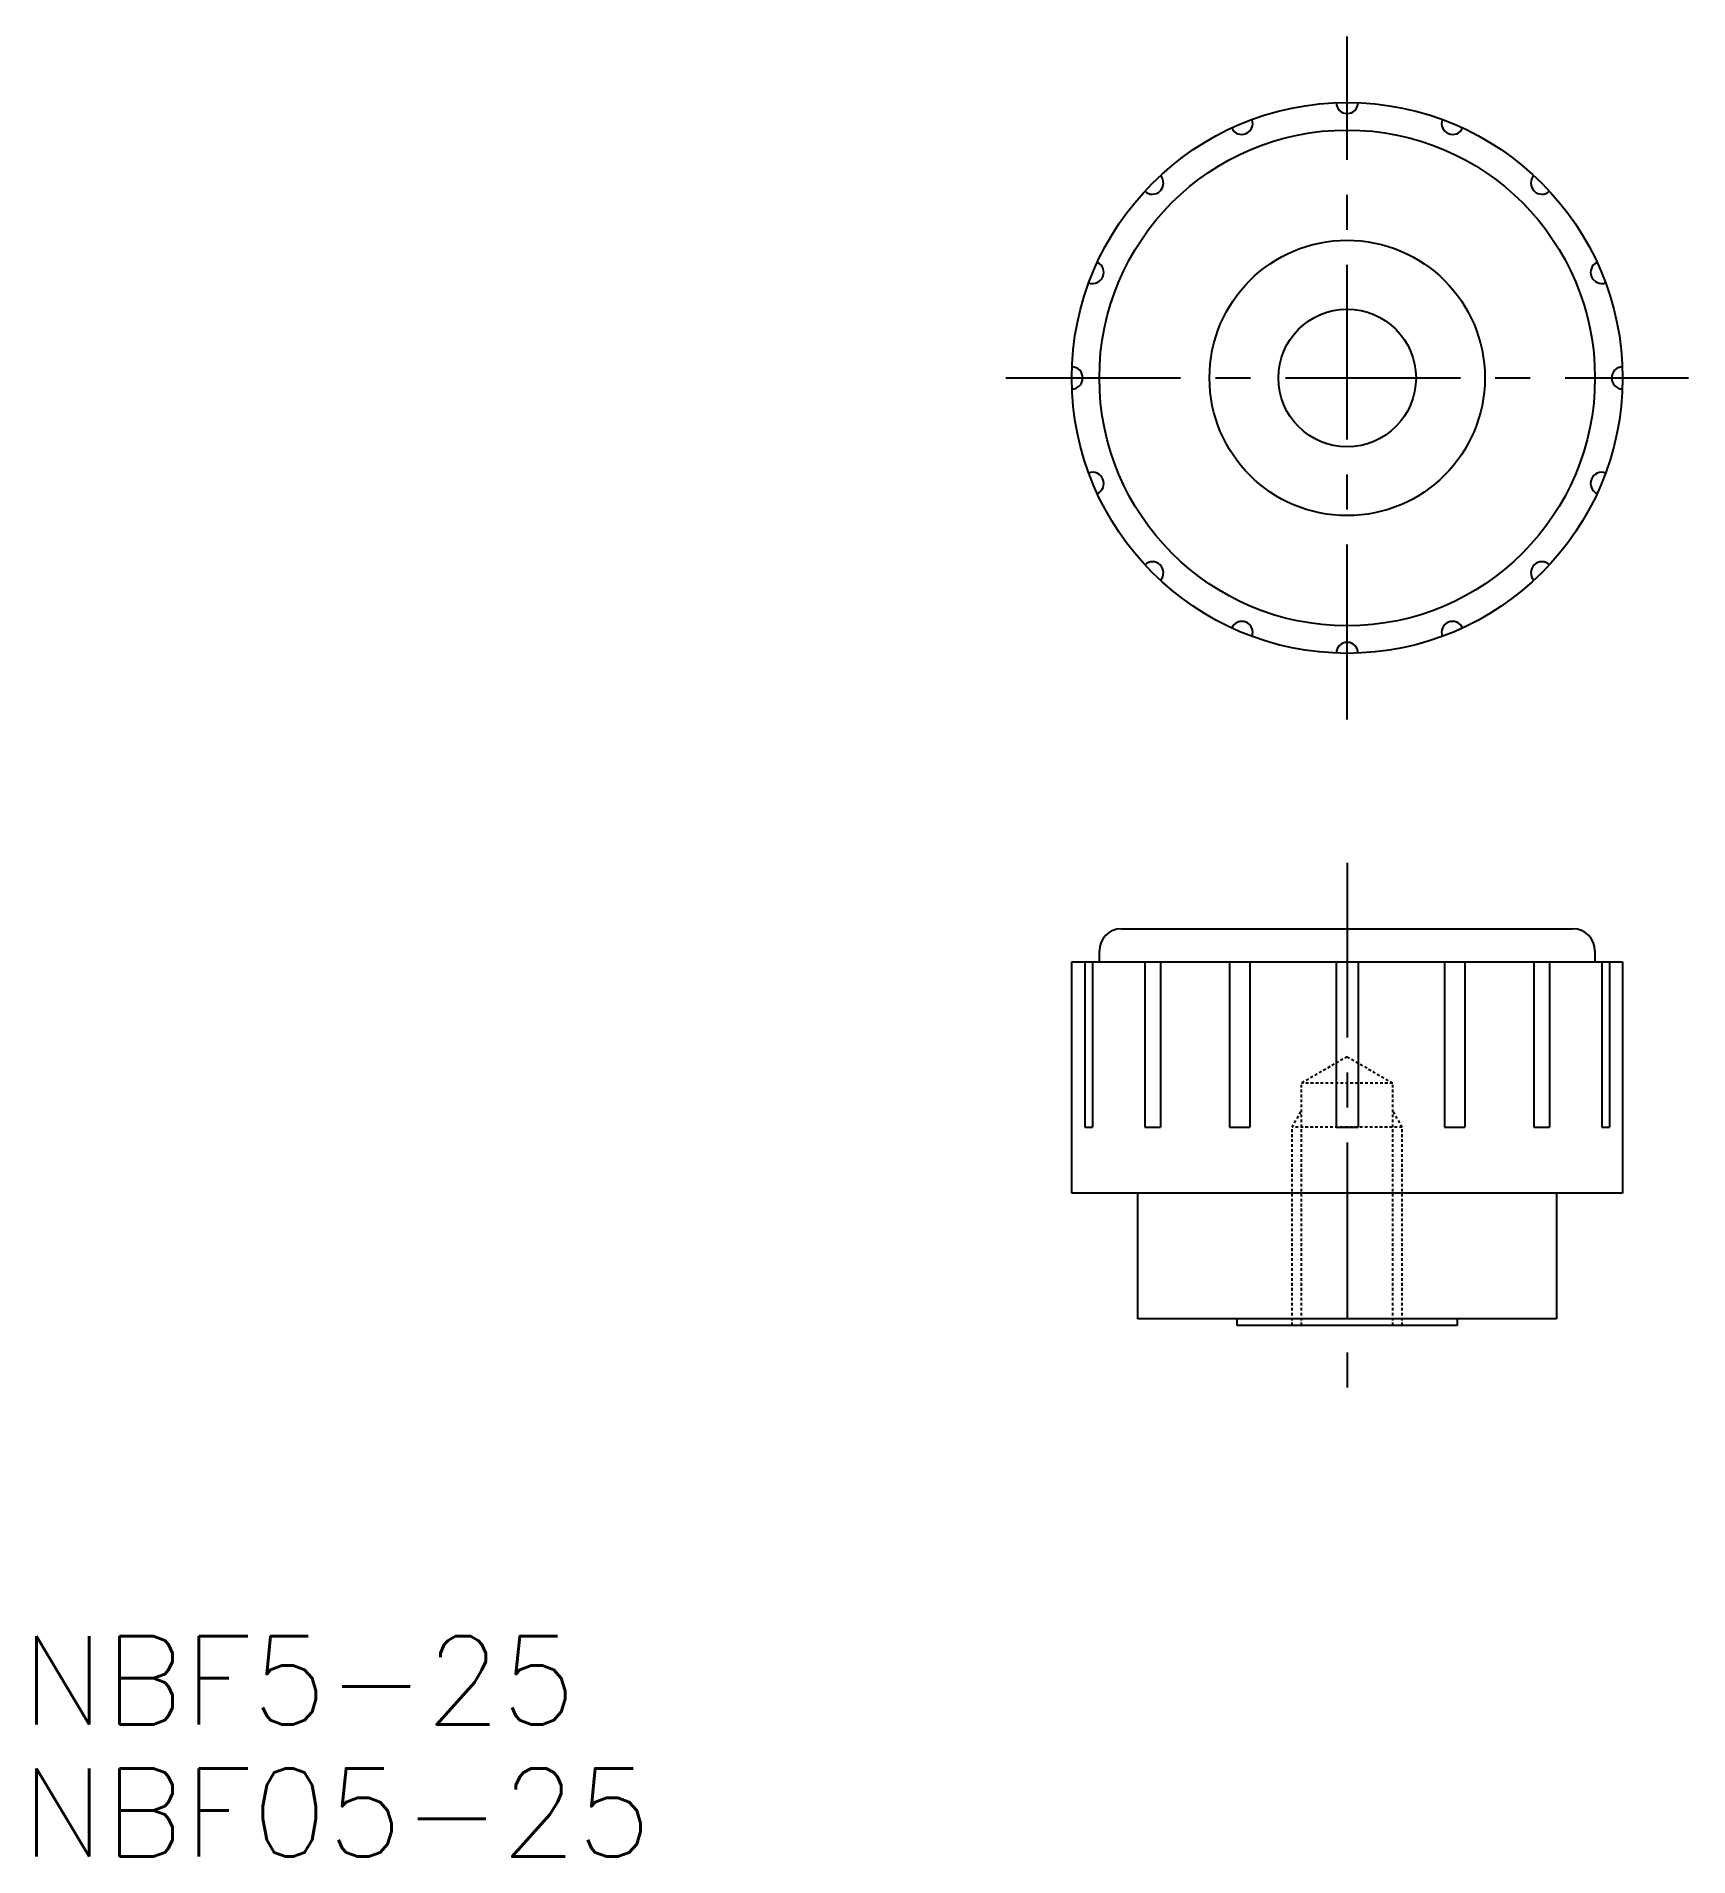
# Model space of a CAD drawing. Extents: x -9.5 to 65.5, y 25.9 to 108.5.
import ezdxf

# ---------------------------------------------------------------- set-up
doc = ezdxf.new("R2010")
doc.units = 0
doc.header["$LTSCALE"] = 0.25
doc.linetypes.add('CENTER', pattern=[50.8, 31.75, -6.35, 6.35, -6.35])
doc.linetypes.add('DASHED', pattern=[0.75, 0.5, -0.25])
doc.layers.get('0').update_dxf_attribs({"linetype": 'CONTINUOUS'})
doc.layers.add('CENTER', color=1, linetype='CENTER')
doc.styles.get("Standard").update_dxf_attribs({"font": 'txt.shx', "bigfont": 'extfont.shx'})

msp = doc.modelspace()

# ---------------------------------------------------------------- linework, layer by layer
for p, q in [((39.75, 68), (60.25, 68)), ((38.75, 66.5), (38.75, 67)), ((61.25, 67), (61.25, 66.5)), ((37.5, 66.5), (38.75, 66.5)), ((37.5, 56), (37.5, 66.5)), ((38.092, 66.5), (38.092, 59)), ((38.434, 66.5), (38.434, 59)), ((38.75, 66.5), (61.25, 66.5)), ((40.815, 66.5), (40.815, 59)), ((41.522, 66.5), (41.522, 59)), ((44.66, 66.5), (44.66, 59)), ((45.58, 66.5), (45.58, 59)), ((49.5, 66.5), (49.5, 59)), ((50.5, 66.5), (50.5, 59)), ((54.42, 66.5), (54.42, 59)), ((55.34, 66.5), (55.34, 59)), ((58.478, 66.5), (58.478, 59)), ((59.185, 66.5), (59.185, 59)), ((61.25, 66.5), (62.5, 66.5)), ((61.566, 66.5), (61.566, 59)), ((61.908, 66.5), (61.908, 59)), ((62.5, 66.5), (62.5, 56)), ((38.092, 59), (38.434, 59)), ((40.815, 59), (41.522, 59)), ((44.66, 59), (45.58, 59)), ((49.5, 59), (50.5, 59)), ((54.42, 59), (55.34, 59)), ((58.478, 59), (59.185, 59)), ((61.566, 59), (61.908, 59)), ((40.5, 56), (37.5, 56)), ((40.5, 50.3), (40.5, 56)), ((59.5, 56), (40.5, 56)), ((59.5, 56), (59.5, 50.3)), ((62.5, 56), (59.5, 56)), ((45, 50.3), (40.5, 50.3)), ((55, 50.3), (45, 50.3)), ((45, 50), (45, 50.3)), ((47.5, 50), (45, 50)), ((52.5, 50), (47.5, 50)), ((55, 50), (52.5, 50)), ((59.5, 50.3), (55, 50.3)), ((55, 50.3), (55, 50))]:
    msp.add_line(p, q)
at = {"color": 3, "linetype": 'DASHED'}
for p, q in [((50, 62.193), (47.933, 61)), ((50, 62.193), (52.067, 61)), ((52.067, 61), (47.933, 61)), ((47.933, 50), (47.933, 61)), ((52.067, 50), (52.067, 61)), ((47.5, 59), (47.933, 59.75)), ((52.5, 59), (52.067, 59.75)), ((52.5, 59), (47.5, 59)), ((47.5, 50), (47.5, 59)), ((52.5, 50), (52.5, 59))]:
    msp.add_line(p, q, dxfattribs=at)
for radius in [12.5, 11.25, 6.25, 3.125]:
    msp.add_circle((50, 93), radius)
for centre, radius, start, end in [((50, 105.5), 0.5, 181.14599, 358.85401), ((45.216, 104.548), 0.5, 203.64599, 21.35401), ((54.784, 104.548), 0.5, 158.64599, 336.35401), ((41.161, 101.839), 0.5, 226.14599, 43.85401), ((58.839, 101.839), 0.5, 136.14599, 313.85401), ((38.452, 97.784), 0.5, 248.64599, 66.35401), ((61.548, 97.784), 0.5, 113.64599, 291.35401), ((37.5, 93), 0.5, 271.14599, 88.85401), ((62.5, 93), 0.5, 91.14599, 268.85401), ((38.452, 88.216), 0.5, 293.64599, 111.35401), ((61.548, 88.216), 0.5, 68.64599, 246.35401), ((41.161, 84.161), 0.5, 316.14599, 133.85401), ((58.839, 84.161), 0.5, 46.14599, 223.85401), ((45.216, 81.452), 0.5, 338.64599, 156.35401), ((54.784, 81.452), 0.5, 23.64599, 201.35401), ((50, 80.5), 0.5, 1.14599, 178.85401), ((39.75, 67), 1, 90, 180), ((60.25, 67), 1, 0, 90)]:
    msp.add_arc(centre, radius, start, end)
at = {"layer": 'CENTER', "color": 1, "linetype": 'CENTER'}
for p, q in [((50, 77.5), (50, 108.5)), ((34.5, 93), (65.5, 93)), ((50, 71), (50, 47))]:
    msp.add_line(p, q, dxfattribs=at)

# ---------------------------------------------------------------- texts
at = {"color": 7, "linetype": 'CONTINUOUS'}
for s, p in [('NBF5-25', (-10.191, 31.892)), ('NBF05-25', (-10.191, 25.892))]:
    msp.add_text(s, height=4, dxfattribs=at).set_placement(p)

doc.saveas('drawing.dxf')
